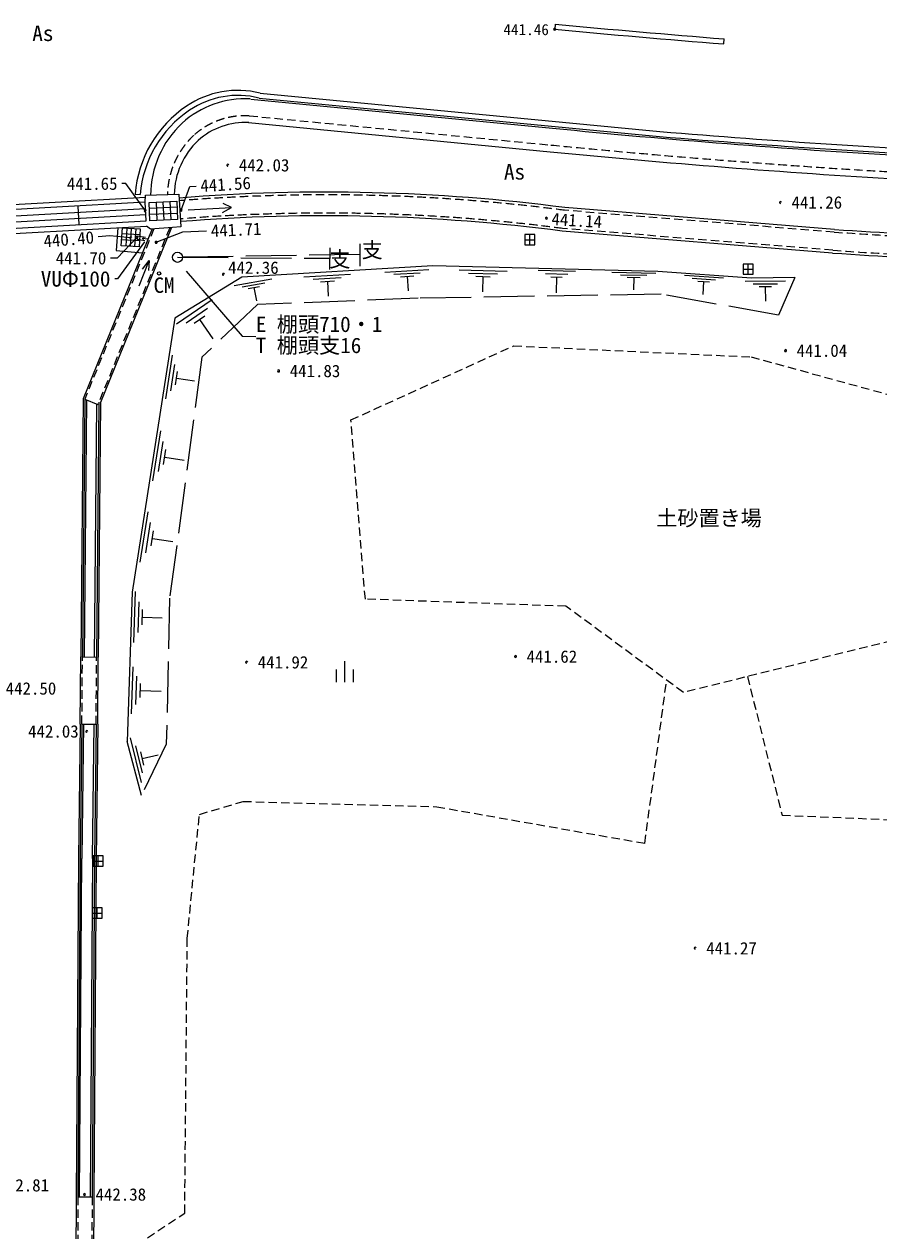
# Model space of a CAD drawing. Units: millimetres, scale not verified. Extents: x 5000 to 205306, y 4475 to 143512.
# Drawn here: x 68071 to 93360, y 83605 to 119303 of the extents above; entities that cross this region are included whole.
import ezdxf
from ezdxf.enums import TextEntityAlignment as Align

# ---------------------------------------------------------------- set-up
doc = ezdxf.new("R2010")
doc.units = ezdxf.units.MM
doc.header["$LTSCALE"] = 250
doc.linetypes.add('DASHED', pattern=[7.5, 6, -1.5])
doc.linetypes.add('USER2', pattern=[1.5, 1, -0.5])
for name, color, linetype, lineweight in [('基準点プロット', 7, 'Continuous', 13), ('汎用Layer', 7, 'Continuous', 13), ('独標', 7, 'Continuous', 13), ('現況', 7, 'Continuous', 13)]:
    doc.layers.add(name, color=color, linetype=linetype, lineweight=lineweight)
doc.styles.add('ＭＳ ゴシック', font='')
doc.styles.get('ＭＳ ゴシック').set_extended_font_data('MS Gothic')

msp = doc.modelspace()

# ---------------------------------------------------------------- hatches: boundary and pattern name
at = {"layer": '独標'}
h = msp.add_hatch(color=256, dxfattribs=at)
edge = h.paths.add_edge_path()
edge.add_ellipse((83768.2, 119152.3), major_axis=(23, 19.3), ratio=1, start_angle=140, end_angle=-40)
for points in [[(74065.8, 115129.9, 0.41422), (74095.8, 115099.9, 0.41422)], [(90419.1, 114028.2, 0.41421), (90449.1, 113998.2, 0.41421)], [(71627.2, 113782.6, 0.41422), (71657.2, 113752.6, 0.41422)], [(71197.1, 112984, 0.41422), (71227.1, 112954, 0.41422)], [(73940.1, 111900.2, 0.41422), (73970.1, 111870.2, 0.41422)], [(74624.9, 100425.5, 0.41422), (74654.9, 100395.5, 0.41422)], [(69897.3, 98380.8, 0.41422), (69927.3, 98350.8, 0.41422)], [(87895.5, 91964.8, 0.41421), (87925.5, 91934.8, 0.41421)]]:
    msp.add_hatch(color=256, dxfattribs=at).paths.add_polyline_path(points)
h = msp.add_hatch(color=256, dxfattribs=at)
edge = h.paths.add_edge_path()
edge.add_ellipse((72715.5, 113803.9), major_axis=(23, 19.3), ratio=1, start_angle=140, end_angle=-40)
h = msp.add_hatch(color=256, dxfattribs=at)
edge = h.paths.add_edge_path()
edge.add_ellipse((83523.5, 113560), major_axis=(23, 19.3), ratio=1, start_angle=140, end_angle=-40)
h = msp.add_hatch(color=256, dxfattribs=at)
edge = h.paths.add_edge_path()
edge.add_ellipse((71409.8, 112995), major_axis=(23, 19.3), ratio=1, start_angle=140, end_angle=-40)
h = msp.add_hatch(color=256, dxfattribs=at)
edge = h.paths.add_edge_path()
edge.add_ellipse((71976.7, 112848.7), major_axis=(23, 19.3), ratio=1, start_angle=140, end_angle=-40)
h = msp.add_hatch(color=256, dxfattribs=at)
edge = h.paths.add_edge_path()
edge.add_ellipse((90598.8, 109644.3), major_axis=(23, 19.3), ratio=1, start_angle=140, end_angle=-40)
h = msp.add_hatch(color=256, dxfattribs=at)
edge = h.paths.add_edge_path()
edge.add_ellipse((75601.4, 109043), major_axis=(23, 19.3), ratio=1, start_angle=140, end_angle=-40)
h = msp.add_hatch(color=256, dxfattribs=at)
edge = h.paths.add_edge_path()
edge.add_ellipse((82610.2, 100594.5), major_axis=(23, 19.3), ratio=1, start_angle=140, end_angle=-40)
h = msp.add_hatch(color=256, dxfattribs=at)
edge = h.paths.add_edge_path()
edge.add_ellipse((69856.7, 84682.2), major_axis=(23, 19.3), ratio=1, start_angle=140.00079, end_angle=-40.00079)

# ---------------------------------------------------------------- linework, layer by layer
at = {"layer": '基準点プロット'}
for p, q in [((82883, 112925.2), (83183, 112925.2)), ((83033, 112775.2), (83033, 113075.2)), ((89495.5, 111902.3), (89495.5, 112202.3)), ((89345.5, 112052.3), (89645.5, 112052.3)), ((70261.1, 94395.4), (70261.1, 94695.4)), ((70111.1, 94545.4), (70411.1, 94545.4)), ((70084.7, 93008.3), (70384.7, 93008.3)), ((70234.7, 92858.3), (70234.7, 93158.3))]:
    msp.add_line(p, q, dxfattribs=at)
for points in [[(82883, 112775.2), (83183, 112775.2), (83183, 113075.2), (82883, 113075.2)], [(89345.5, 111902.3), (89645.5, 111902.3), (89645.5, 112202.3), (89345.5, 112202.3)], [(70111.1, 94395.4), (70411.1, 94395.4), (70411.1, 94695.4), (70111.1, 94695.4)], [(70084.7, 92858.3), (70384.7, 92858.3), (70384.7, 93158.3), (70084.7, 93158.3)]]:
    msp.add_lwpolyline(points, close=True, dxfattribs=at)
at = {"layer": '汎用Layer'}
for p, q in [((77557.3, 99832.1), (77557.3, 100457.1)), ((77307.3, 100207.1), (77307.3, 99832.1)), ((77807.3, 100207.1), (77807.3, 99832.1))]:
    msp.add_line(p, q, dxfattribs=at)
for points in [[(71628.1, 112865.6), (70835.8, 111767.1), (70752.5, 111767.1)], [(72867, 111998.9), (74524.6, 110074.7), (74924.5, 110058)]]:
    msp.add_lwpolyline(points, dxfattribs=at)
at = {"layer": '独標'}
for points in [[(74065.8, 115129.9, 0.41422), (74095.8, 115099.9, 0.41422)], [(90419.1, 114028.2, 0.41421), (90449.1, 113998.2, 0.41421)], [(71627.2, 113782.6, 0.41422), (71657.2, 113752.6, 0.41422)], [(71197.1, 112984, 0.41422), (71227.1, 112954, 0.41422)], [(73940.1, 111900.2, 0.41422), (73970.1, 111870.2, 0.41422)], [(74624.9, 100425.5, 0.41422), (74654.9, 100395.5, 0.41422)], [(69897.3, 98380.8, 0.41422), (69927.3, 98350.8, 0.41422)], [(87895.5, 91964.8, 0.41421), (87925.5, 91934.8, 0.41421)]]:
    msp.add_lwpolyline(points, format="xyb", close=True, dxfattribs=at)
for points in [[(71657.2, 113782.6), (71078.5, 114584.1), (70961.9, 114584.1)], [(72718.9, 113801.8), (72976.8, 114499.2), (73160.1, 114510.3)], [(71976.7, 112848.7), (72770.7, 113155.1), (73470.4, 113184.7)], [(71227.1, 112984), (70610.1, 113040.2), (70265.8, 113012.5)], [(71409.8, 112995), (70819, 112378.3), (70630.1, 112378.3)]]:
    msp.add_lwpolyline(points, dxfattribs=at)
for centre, start, end in [((83768.2, 119152.3), 359.99898, 180.00102), ((83768.2, 119152.3), 180, 360), ((74095.8, 115129.9), 0, 180), ((90449.1, 114028.2), 0, 180), ((71657.2, 113782.6), 0, 180), ((72715.5, 113803.9), 359.99898, 180.00102), ((72715.5, 113803.9), 180, 360), ((83523.5, 113560), 359.99898, 180.00102), ((83523.5, 113560), 180, 360), ((71227.1, 112984), 0, 180), ((71409.8, 112995), 359.99908, 180.00092), ((71409.8, 112995), 180, 0), ((71976.7, 112848.7), 359.99898, 180.00102), ((71976.7, 112848.7), 180, 360), ((73970.1, 111900.2), 0, 180), ((90598.8, 109644.3), 359.99898, 180.00102), ((90598.8, 109644.3), 180, 360), ((75601.4, 109043), 360, 180), ((75601.4, 109043), 180, 360), ((74654.9, 100425.5), 359.99908, 180.00092), ((82610.2, 100594.5), 359.99898, 180.00102), ((82610.2, 100594.5), 180, 360), ((69927.3, 98380.8), 0, 180), ((87925.5, 91964.8), 0, 180), ((69856.7, 84682.2), 0, 180), ((69856.7, 84682.2), 180.00079, 359.99921)]:
    msp.add_arc(centre, 30, start, end, dxfattribs=at)
at = {"layer": '現況'}
for p, q in [((83782.2, 119301.6), (83768.2, 119152.3)), ((88772.3, 118716), (88784.4, 118865.5)), ((75024.4, 117115.6), (86870.2, 115976.9)), ((75050.1, 117263.8), (86883.6, 116126.3)), ((74781.2, 117087.8), (83706.4, 116224.3)), ((74713.8, 116391.1), (83638.5, 115527.6)), ((71356.2, 114272.4), (71505.7, 114260.7)), ((69659.1, 113923), (69690.1, 113373.9)), ((71686.1, 113486.8), (71655.4, 114035.9)), ((72595, 113884), (71778.6, 113848.3)), ((71974.8, 114038.8), (71998.6, 113494.1)), ((72178.9, 114047.7), (72202.7, 113503)), ((72382.9, 114056.6), (72406.7, 113511.9)), ((57693.4, 113063), (71665.4, 113852.8)), ((57703.8, 112879.9), (71675.8, 113669.8)), ((72602.9, 113702.4), (71786.6, 113666.8)), ((72923.3, 113805.1), (74204.6, 113874.8)), ((92043.4, 113230.1), (84066.6, 113876)), ((71856.7, 113244.6), (69815.4, 108218)), ((72434.8, 113286), (70334.5, 108114.1)), ((71110.4, 113267.9), (71077.2, 112739.6)), ((71242, 113259.6), (71208.8, 112731.3)), ((71373.6, 113251.4), (71340.4, 112723)), ((91992.3, 112531.9), (83993.1, 113179.7)), ((71483.1, 112890.9), (70956.7, 112923.9)), ((71494.1, 113067), (70967.7, 113100)), ((71570, 112963.4), (71618.8, 112979)), ((71722.1, 112937.4), (71570, 112963.4)), ((71609.8, 112929.3), (71570, 112963.4)), ((78002.2, 112808), (78006.2, 112147.4)), ((77114.9, 112683.7), (77104.1, 112043.8)), ((71471.5, 111562.7), (71765.5, 112314.5)), ((74287.6, 111566.8), (75395.3, 111769.5)), ((76343.6, 111825.7), (77725.1, 111908.7)), ((76625.1, 111756), (77454, 111805.8)), ((78743, 111969.8), (80045, 112048)), ((79008.4, 111902.5), (79789.6, 111949.4)), ((79208.7, 111831.2), (79599.3, 111854.7)), ((79404, 111843), (79429.8, 111412.8)), ((80940.5, 112035.6), (82359.7, 111999.4)), ((81222, 111938.5), (82073.5, 111916.8)), ((81432.6, 111843.3), (81858.4, 111832.4)), ((81645.5, 111837.9), (81633.9, 111381.5)), ((83276.1, 112026.1), (84381.3, 111997.9)), ((83494.7, 111926.5), (84157.8, 111909.6)), ((83658.1, 111828.3), (83989.7, 111819.9)), ((83823.9, 111824.1), (83811.9, 111351.6)), ((85462.7, 111970.4), (86758.1, 111940.3)), ((85720.1, 111891.7), (86497.3, 111873.7)), ((85912.7, 111814.6), (86301.3, 111805.5)), ((86107, 111810), (86098.4, 111439.6)), ((87606.5, 111879.9), (88765.9, 111797.5)), ((87833, 111788.3), (88528.7, 111738.8)), ((90872.1, 111811.4), (89594.1, 111788.7)), ((74523.5, 111529.2), (75188.1, 111650.8)), ((74703.9, 111481.4), (75036.2, 111542.2)), ((74870.1, 111511.8), (74942.1, 111118.3)), ((76837.5, 111682.1), (77252, 111707)), ((77044.7, 111694.6), (77071.1, 111255)), ((88001.6, 111700.8), (88349.4, 111676)), ((88175.5, 111688.4), (88148.1, 111302.8)), ((89401, 111702.5), (90599, 111706.5)), ((89640.9, 111621.3), (90359.7, 111623.8)), ((89820.9, 111540), (90180.3, 111541.2)), ((90000.6, 111540.6), (90002.1, 111107.6)), ((72577.2, 110435.2), (73632.1, 111157.1)), ((72865.8, 110466.1), (73498.7, 110899.3)), ((73101.6, 110461), (73418.1, 110677.6)), ((73259.9, 110569.3), (73651.5, 109997)), ((72260.9, 108214), (72464.8, 109515.3)), ((72408.6, 108457.5), (72531, 109238.3)), ((72546.1, 108636), (72607.3, 109026.4)), ((72576.7, 108831.2), (73113.4, 108747.1)), ((69815.4, 108218), (69746.1, 100582.6)), ((69865.4, 108208), (69796.1, 100582.2)), ((69915.2, 108187.8), (69846.1, 100581.7)), ((69865.4, 108208), (70254.5, 108050)), ((70156.1, 100578.9), (70224, 108062.3)), ((70284.6, 108124.1), (70216.1, 100578.3)), ((70334.5, 108114.1), (70266.1, 100577.9)), ((71881.5, 105793.1), (72113.8, 107275.4)), ((72044, 106071.4), (72183.3, 106960.8)), ((72194.8, 106275.6), (72264.5, 106720.2)), ((72229.7, 106497.9), (72810.8, 106406.8)), ((71504.2, 103385.9), (71737.3, 104873)), ((71672.6, 103664.2), (71812.4, 104556.5)), ((71829.3, 103868.2), (71899.2, 104314.4)), ((71864.2, 104091.3), (72475.4, 103995.5)), ((71316.7, 101010.8), (71367.4, 102517.2)), ((71440.7, 101308.2), (71471.2, 102212.1)), ((71562.3, 101530.4), (71577.5, 101982.3)), ((71569.9, 101756.3), (72150.7, 101736.8)), ((69730.5, 98597.5), (69746.1, 100582.6)), ((69796.1, 100582.2), (70216.1, 100578.3)), ((70250.5, 98591.1), (70266.1, 100577.9)), ((71248.8, 98902.4), (71293.6, 100293.1)), ((71378, 99176.6), (71404.8, 100011.1)), ((71504.9, 99381.4), (71518.3, 99798.6)), ((71511.6, 99590), (72121.5, 99570.4)), ((69730.5, 98597.5), (69681.6, 94621.8)), ((69780.5, 98596.8), (69731.6, 94621.2)), ((69780.5, 98596.8), (70200.5, 98591.7)), ((69830.5, 98596.2), (69781.6, 94620.6)), ((70091.6, 94616.8), (70140.5, 98592.4)), ((70200.5, 98591.7), (70151.6, 94616.1)), ((70250.5, 98591.1), (70201.6, 94615.4)), ((71546.7, 96870.6), (71222.3, 98192.4)), ((71545.4, 96485.5), (71122.3, 98080.9)), ((71573.7, 97157.5), (71379, 97950.6)), ((71616.9, 97378.3), (71519.5, 97774.9)), ((71568.2, 97576.6), (72032.2, 97690.5)), ((69681.6, 94621.8), (69612.8, 84615.2)), ((69731.6, 94621.2), (69662.8, 84614.9)), ((69712.8, 84614.6), (69781.6, 94620.6)), ((70091.6, 94616.8), (70022.8, 84612.6)), ((70151.6, 94616.1), (70082.8, 84612.3)), ((70201.6, 94615.4), (70132.8, 84612)), ((69612.8, 84615.2), (69602.5, 82587)), ((69662.8, 84614.9), (70082.8, 84612.3)), ((70132.8, 84612), (70122.5, 82583.1))]:
    msp.add_line(p, q, dxfattribs=at)
at = {"layer": '現況', "linetype": 'USER2'}
for p, q in [((74733, 116590.2), (83657.9, 115726.7)), ((92037.6, 113150.3), (84058.2, 113796.4)), ((71912.3, 113248.6), (69865.4, 108208)), ((72379.2, 113282), (70254.5, 108050)), ((91998.2, 112611.7), (84001.5, 113259.3)), ((71401, 112945.8), (71768.8, 112880.1)), ((71418.6, 113044.3), (71786.4, 112978.6)), ((69780.5, 98596.8), (69796.1, 100582.2)), ((70200.5, 98591.7), (70216.1, 100578.3)), ((69662.8, 84614.9), (69652.5, 82586.6)), ((70082.8, 84612.3), (70072.5, 82583.5))]:
    msp.add_line(p, q, dxfattribs=at)
at = {"layer": '現況', "linetype": 'DASHED'}
for p, q in [((78004.1, 112489.7), (72611.3, 112405.1)), ((72611.3, 112405.1), (77109.8, 112377.4))]:
    msp.add_line(p, q, dxfattribs=at)
at = {"layer": '現況'}
for points in [[(71655.4, 114035.9), (71665.9, 114239.2), (72648.8, 114270.9), (72707.9, 113308.3), (72456.9, 113287.6), (71814.6, 113241.6), (71695.1, 113327)], [(57674.3, 113395.7), (65947.2, 113867.1), (71663.2, 114186.6)], [(73940.8, 113729.4), (74204.6, 113874.8), (73959.2, 113997.7)], [(57723.2, 112537.1), (65995.6, 113008.4), (71695.1, 113327)], [(70839.3, 113279.2), (70790.7, 112608.3), (71569.2, 112536.6)], [(71568.9, 112057.1), (71765.5, 112314.5), (71754.6, 112013.7)], [(80164.8, 112155.4), (74515.7, 111816.1), (72533.7, 110600.7)], [(89594.1, 111788.7), (86823, 111985.7), (80164.8, 112155.4)], [(72533.7, 110600.7), (71264.6, 102502.8), (71122.3, 98080.9)]]:
    msp.add_lwpolyline(points, dxfattribs=at)
for points in [[(57714.1, 112696.9), (71686.1, 113486.8), (71655.1, 114035.9), (57683.1, 113246)], [(72610.8, 113520.9), (71794.5, 113485.2), (71770.7, 114029.9), (72587, 114065.6)], [(71472, 112714.8), (70945.6, 112747.8), (70978.8, 113276.1), (71505.2, 113243.1)]]:
    msp.add_lwpolyline(points, close=True, dxfattribs=at)
at = {"layer": '現況', "linetype": 'DASHED'}
for points in [[(90872.1, 111811.4), (90395.1, 110693.1), (86917.1, 111310.4)], [(86917.1, 111310.4), (79731.5, 111196.4), (74980.5, 111007.6)], [(74980.5, 111007.6), (73327.7, 109451.3), (72376.7, 102318.3)], [(72376.7, 102318.3), (72278.2, 98004.2), (71545.4, 96485.5)]]:
    msp.add_lwpolyline(points, dxfattribs=at)
at = {"layer": '現況', "linetype": 'USER2'}
msp.add_lwpolyline([(77739, 107593), (82550.9, 109786.6), (89579.7, 109458.1), (98251.7, 107083), (99759.4, 101978.7), (93751.7, 101063.1), (87575.5, 99532.5), (84099, 102081.9), (78166.3, 102293.7)], close=True, dxfattribs=at)
for points in [[(89473.3, 100002.8), (90495.5, 95902.9), (99862.1, 95512.3), (99928.6, 87911.3)], [(70471.1, 82562.6), (72823, 84131.8), (72896.9, 92251.4), (73256.3, 95926.5), (74549.1, 96308.8), (80276.7, 96152.3), (86435.9, 95069.2), (87080.9, 99895.2)]]:
    msp.add_lwpolyline(points, dxfattribs=at)
at = {"layer": '現況'}
for centre, radius in [((72611.3, 112405.1), 150), ((72064.5, 111928.1), 50)]:
    msp.add_circle(centre, radius, dxfattribs=at)
for centre, radius, start, end in [((122223.4, 531286.8), 413774.7, 264.66932, 265.36462), ((122223.4, 531286.8), 413924.7, 264.66932, 265.36462), ((74605.6, 114322), 2771.7, 86.78592, 132.19286), ((74396.4, 114641), 2703, 76.00506, 124.14151), ((74396.4, 114641), 2553, 75.75832, 124.14976), ((74809, 114002.2), 3463.4, 123.85976, 175.52566), ((74809, 114002.2), 3313.4, 123.85336, 175.52566), ((74777.5, 114214.8), 2967.1, 133.26072, 179.43912), ((74605.6, 114322), 2071.7, 86.78592, 132.01344), ((109669.3, 380881.4), 265927.5, 264.3972, 266.62962), ((112046.1, 422033), 306939.8, 265.29769, 267.19654), ((74777.5, 114214.8), 2267.1, 133.42649, 178.69424), ((112046.1, 422033), 307089.8, 265.2975, 267.1964), ((109669.3, 380881.4), 266627.5, 264.3973, 266.62909), ((77011.4, 59668.6), 54664.6, 82.58458, 94.5703), ((77011.4, 59668.6), 53964.6, 82.56656, 94.58398), ((119947.7, 539690.7), 427372.5, 266.25634, 267.40209), ((119947.7, 539690.7), 428072.5, 266.25562, 267.40212)]:
    msp.add_arc(centre, radius, start, end, dxfattribs=at)
at = {"layer": '現況', "linetype": 'USER2'}
for centre, radius, start, end in [((74605.6, 114322), 2271.7, 86.78592, 132.07576), ((74777.5, 114214.8), 2467.1, 133.36932, 178.95025), ((109669.3, 380881.4), 266427.5, 264.39727, 266.62924), ((77011.4, 59668.6), 54584.6, 82.58254, 94.57185), ((77011.4, 59668.6), 54044.6, 82.56864, 94.5824), ((119947.7, 539690.7), 427452.5, 266.25626, 267.40209), ((119947.7, 539690.7), 427992.5, 266.2557, 267.40211)]:
    msp.add_arc(centre, radius, start, end, dxfattribs=at)

# ---------------------------------------------------------------- texts
at = {"layer": '汎用Layer', "style": 'ＭＳ ゴシック'}
for s, p in [('As', (68313.6, 118666)), ('As', (82267.7, 114569.5)), ('支', (78056.1, 112255.9)), ('支', (77100.9, 111983.8)), ('CM', (71897.9, 111214.5)), ('E 棚頭710・1', (74924.5, 110058)), ('T 棚頭支16', (74924.5, 109433)), ('土砂置き場', (86772.2, 104326.7))]:
    msp.add_text(s, height=458.2, dxfattribs=at).set_placement(p, align=Align.BOTTOM_LEFT)
msp.add_text('VUΦ100', height=458.2, dxfattribs=at).set_placement((68565, 111767.1), align=Align.MIDDLE_LEFT)
at = {"layer": '独標', "style": 'ＭＳ ゴシック'}
for s, height, p in [('441.46', 329.9, (82923.7, 119142.2)), ('442.03', 366.6, (75170.8, 115129.9)), ('441.26', 366.6, (91524.1, 114028.2)), ('442.36', 366.6, (74853.5, 112100.1)), ('441.04', 366.6, (91673.8, 109644.3)), ('441.83', 366.6, (76676.4, 109043)), ('441.62', 366.6, (83685.2, 100594.5)), ('441.92', 366.6, (75729.9, 100425.5)), ('442.50', 366.6, (68273.4, 99651.1)), ('442.03', 366.6, (68936.5, 98380.8)), ('441.27', 366.6, (89000.5, 91964.8)), ('442.81', 366.6, (68060.4, 84954.8)), ('442.38', 366.6, (70931.7, 84682.2))]:
    msp.add_text(s, height=height, dxfattribs=at).set_placement(p, align=Align.MIDDLE_CENTER)
for s, p in [('441.65', (69336.9, 114584.1)), ('441.70', (69005.1, 112378.3))]:
    msp.add_text(s, height=366.6, dxfattribs=at).set_placement(p, align=Align.MIDDLE_LEFT)
for s, rotation, p in [('441.56', 3.468, (73284.8, 114517.9)), ('440.40', 4.611, (68646, 112881.9)), ('441.71', 2.424, (73595.3, 113190))]:
    msp.add_text(s, height=366.6, rotation=rotation, dxfattribs=at).set_placement(p, align=Align.MIDDLE_LEFT)
msp.add_text('441.14', height=366.6, rotation=356.698, dxfattribs=at).set_placement((84422.4, 113498.3), align=Align.MIDDLE_CENTER)

doc.saveas('drawing.dxf')
